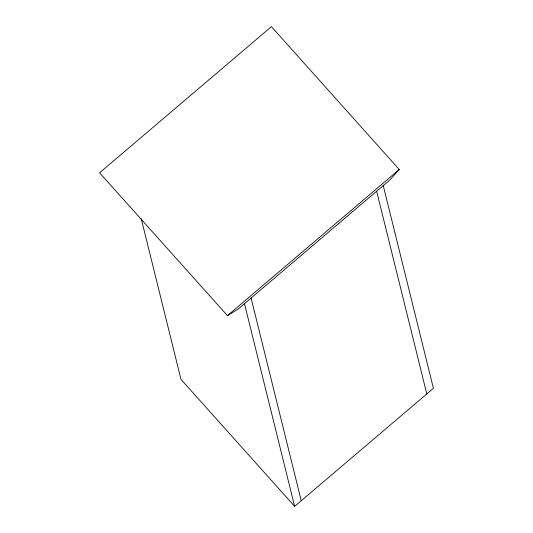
<?xml version="1.0" encoding="UTF-8"?>
<svg xmlns="http://www.w3.org/2000/svg" width="533" height="533" viewBox="0 0 533 533"><rect width="100%" height="100%" fill="white"/><g stroke="black" fill="none" stroke-linecap="round" stroke-linejoin="round"><path stroke-width="0.8" d="M399.25 169.494L389.856 180.001L237.865 309.28L227.438 315.629L99.591 172.792L271.404 26.65L399.25 169.494L227.438 315.629M141.225 218.677L180.993 379.376L294.636 506.35L433.409 388.317L383.247 185.624M376.638 191.24L426.8 393.934M251.083 298.04L301.245 500.727M244.474 303.657L294.636 506.35"/></g></svg>
